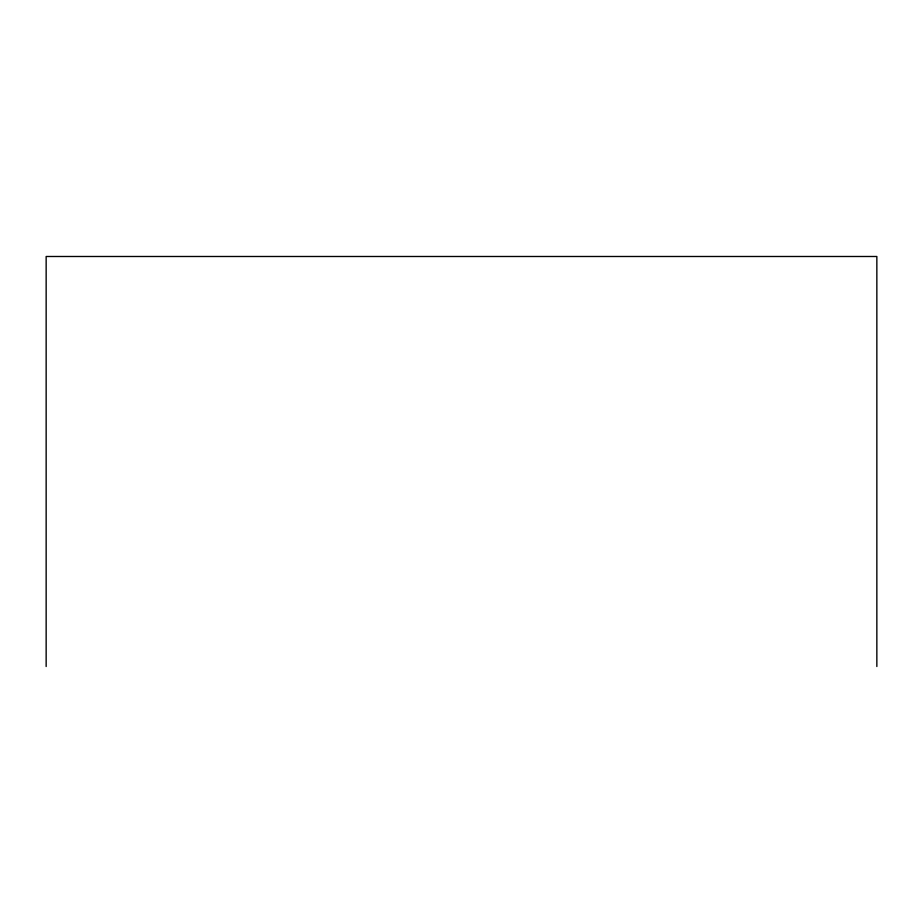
<?xml version="1.0" encoding="UTF-8"?>
<svg xmlns="http://www.w3.org/2000/svg" width="923" height="923" viewBox="0 0 923 923"><rect width="100%" height="100%" fill="white"/><g stroke="black" fill="none" stroke-linecap="round" stroke-linejoin="round"><path stroke-width="1.38" d="M876.85 666.51L876.85 256.49L46.15 256.49L46.15 666.51"/></g></svg>
